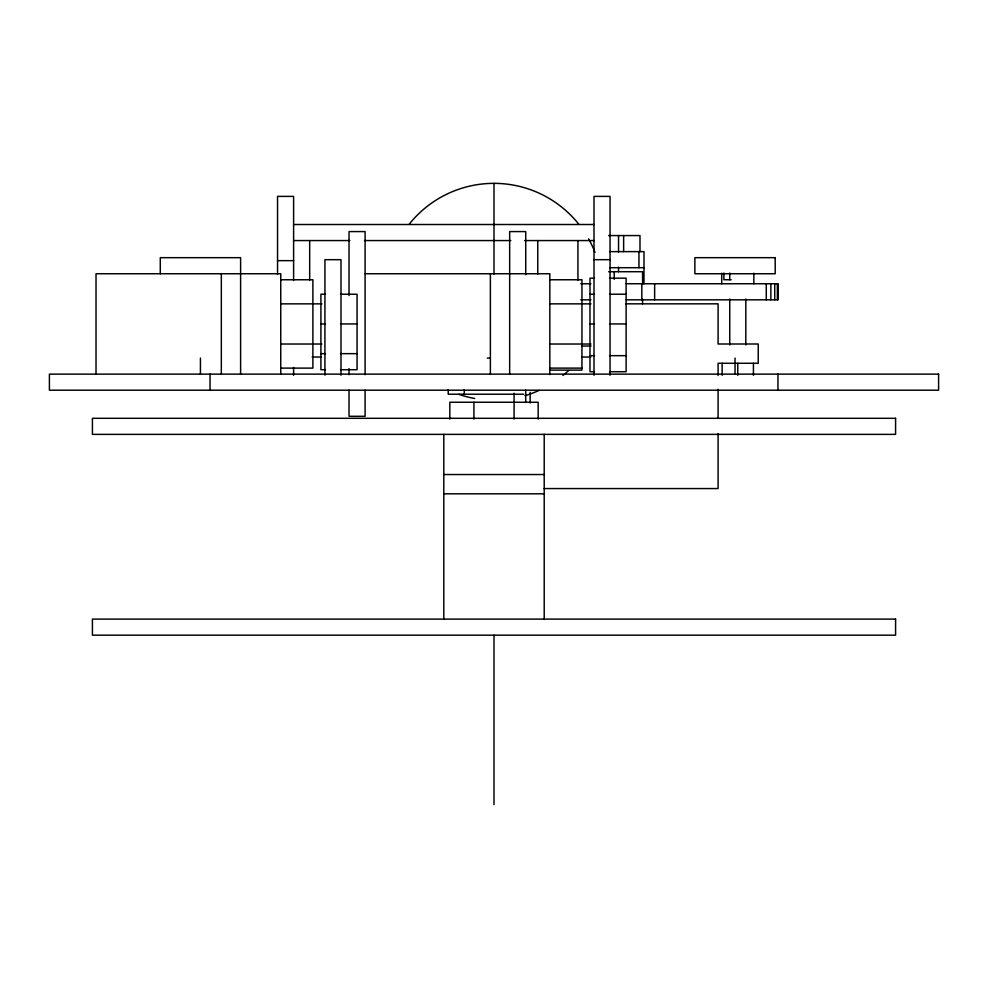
<?xml version="1.0" encoding="UTF-8"?>
<svg xmlns="http://www.w3.org/2000/svg" width="988" height="988" viewBox="0 0 988 988"><rect width="100%" height="100%" fill="white"/><g stroke="black" fill="none" stroke-linecap="round" stroke-linejoin="round"><path stroke-width="1.48" d="M293.609 224.511L593.998 224.511M608.67 235.564L639.989 235.564L639.989 251.631M293.609 240.566L349.826 240.566M364.473 240.566L510.808 240.566M524.677 240.566L593.998 240.566M609.608 251.631L644.003 251.631L643.978 283.754M593.998 259.683L610.053 259.683M277.542 260.647L293.609 260.647M609.608 267.699L644.003 267.699M608.67 271.712L642.583 271.712L642.583 283.951M365.091 273.738L549.822 273.738L549.822 374.625M594.492 278.159L589.984 278.159L589.984 371.723L594.492 371.723M609.559 278.159L626.12 278.159L626.12 371.723L609.559 371.723M280.753 279.765L312.887 279.765L312.887 368.116L280.753 368.116M549.822 279.765L581.944 279.765L581.944 370.117L549.822 370.117M731.182 279.74L723.871 279.74L723.871 273.046M580.783 283.754L590.886 283.754M626.244 283.754L778.198 283.754L778.198 299.821L626.244 299.821M325.435 294.226L320.915 294.226L320.915 369.722L325.435 369.722M340.49 294.226L357.063 294.226L357.063 369.722L340.49 369.722M589.984 294.226L594.492 294.226M609.559 294.226L626.12 294.226M580.783 299.821L590.886 299.821M280.753 303.859L321.915 303.859M549.822 303.859L590.985 303.859M625.651 303.835L718.091 303.835L718.091 343.997L758.241 343.997L758.241 363.275L718.091 363.275L718.091 375.502M320.915 323.941L325.435 323.941M340.49 323.941L357.063 323.941M589.984 323.941L594.492 323.941M609.559 323.941L626.12 323.941M280.753 344.022L321.915 344.022M549.822 344.022L590.985 344.022M581.944 346.022L590.985 346.022M320.915 353.655L325.435 353.655M340.49 353.655L357.063 353.655M589.984 355.668L594.492 355.668M609.559 355.668L626.12 355.668M312.097 357.026L321.372 357.026M581.673 357.026L590.91 357.026M487.257 358.076L489.838 358.076M549.822 368.116L581.944 368.116M523.714 394.212L448.219 394.212L448.219 389.704M443.797 474.536L544.203 474.536M544.005 488.566L718.091 488.566L718.091 433.559M443.797 493.815L544.203 493.815M777.964 374.131L777.964 390.198M777.358 283.754L777.358 299.821M774.74 283.754L774.74 299.821M770.862 283.754L770.862 299.821M766.28 283.754L766.28 299.821M753.844 273.219L753.844 283.754M753.436 363.275L753.436 375.317M745.817 299.055L745.817 344.948M737.777 363.275L737.777 375.317M735.035 358.076L735.035 374.131M729.749 273.046L729.749 279.74M729.749 299.055L729.749 344.948M722.129 363.275L722.129 375.317M721.722 273.219L721.722 283.754M718.091 389.247L718.091 418.282M654.636 283.754L654.636 299.821M642.583 299.253L642.583 303.835M641.83 283.754L641.83 299.821M638.952 251.631L638.952 267.699M623.638 235.564L623.638 251.631M618.537 235.564L618.537 252.138M618.537 267.192L618.537 271.712M614.215 271.712L614.215 279.357M610.053 375.279L610.053 196.39L593.998 196.39L593.998 375.279M577.931 240.566L577.931 280.123M544.203 434.374L544.203 619.106M538.176 419.073L538.176 402.252L449.824 402.252L449.824 419.073M537.768 240.566L537.768 274.034M530.148 392.31L530.148 403.005M525.727 274.775L525.727 231.575L509.66 231.575L509.66 374.131M525.727 390.137L525.727 402.449M514.081 393.212L514.081 419.073M494 183.36L494 274.133M494 635.185L494 804.64M490.381 273.738L490.381 374.131M473.919 402.252L473.919 419.073M464.286 389.704L464.286 394.212M443.797 434.374L443.797 619.106M365.091 374.736L365.091 231.575L349.023 231.575L349.023 295.548M365.091 390.137L365.091 416.306L349.023 416.306L349.023 390.137M349.023 368.586L349.023 374.736M340.996 375.205L340.996 259.683L324.929 259.683L324.929 375.205M309.676 240.566L309.676 280.123M293.609 280.543L293.609 196.39L277.542 196.39L277.542 274.417M293.609 367.375L293.609 375.279M280.753 374.131L280.753 273.738L96.021 273.738L96.021 374.131M240.603 374.131L240.603 257.67L160.278 257.67L160.278 273.738M221.324 273.738L221.324 374.131M210.036 374.131L210.036 390.198M200.441 358.076L200.441 374.131M568.545 370.525A108.433 108.433 0 0 1 562.95 375.477M538.942 390.47A108.433 108.433 0 0 1 524.912 395.719M474.66 398.485A108.433 108.433 0 0 1 458.827 394.348M409.365 224.004A108.433 108.433 0 0 1 578.635 224.004M588.638 238.861A108.433 108.433 0 0 1 595.011 252.385M775.197 257.67L694.873 257.67L694.873 273.738L775.197 273.738L775.197 257.67M938.6 374.131L49.4 374.131L49.4 390.198L938.6 390.198L938.6 374.131M895.585 418.307L92.415 418.307L92.415 434.374L895.585 434.374L895.585 418.307M895.585 619.106L92.415 619.106L92.415 635.173L895.585 635.173L895.585 619.106"/></g></svg>
